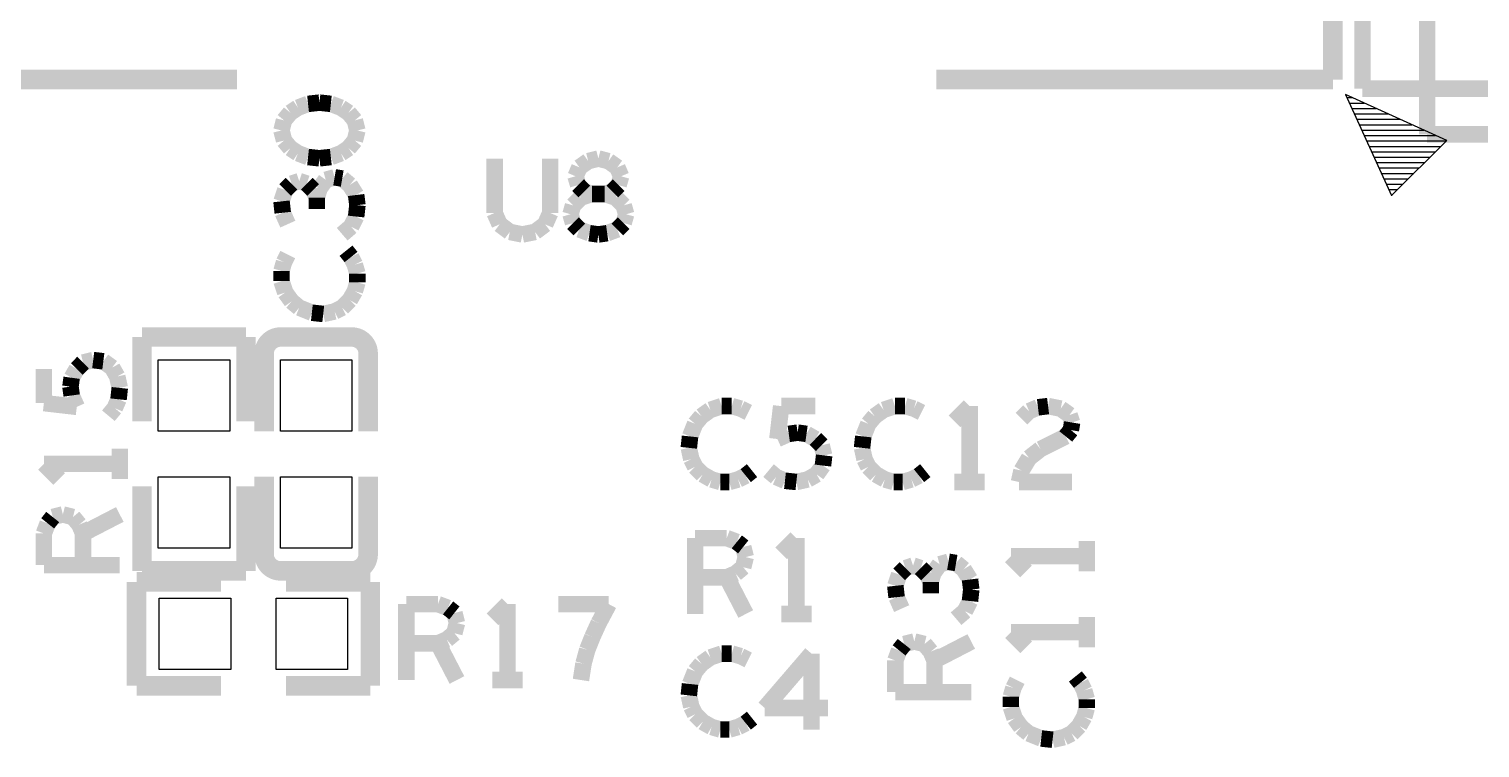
# Model space of a CAD drawing. Extents: x 249.7 to 292.7, y 273.7 to 311.7.
# Drawn here: x 257.56 to 268.73, y 292.49 to 298.03 of the extents above; entities that cross this region are included whole.
import ezdxf

# ---------------------------------------------------------------- set-up
doc = ezdxf.new("R2010")
doc.units = 0
doc.layers.add('MA_DETAILS', color=254, linetype='CONTINUOUS')

# ---------------------------------------------------------------- blocks, each defined once
blk = doc.blocks.new('FIGURE_SQUARE')
blk.add_lwpolyline([(-0.5, -0.5), (-0.5, 0.5), (0.5, 0.5), (0.5, -0.5)], close=True)

msp = doc.modelspace()

# ---------------------------------------------------------------- linework, layer by layer
at = {"layer": 'MA_DETAILS'}
for points, const_width in [([(268.319504, 297.217846), (268.319504, 311.218326)], 0.127), ([(267.821664, 310.867806), (267.821664, 297.568366)], 0.127), ([(267.59408, 297.639486), (267.59408, 298.139612)], 0.1524), ([(256.093976, 297.639486), (259.158994, 297.639486)], 0.1524), ([(267.59408, 297.639486), (264.542524, 297.639486)], 0.1524), ([(267.821664, 297.568366), (278.819864, 297.568366)], 0.127), ([(259.706872, 297.45178), (259.628894, 297.42257)], 0.127), ([(259.794502, 297.461432), (259.706872, 297.45178)], 0.127), ([(259.882132, 297.45178), (259.794502, 297.461432)], 0.127), ([(259.96011, 297.42257), (259.882132, 297.45178)], 0.127), ([(259.52196, 297.325288), (259.502402, 297.24731)], 0.127), ([(259.570474, 297.383708), (259.52196, 297.325288)], 0.127), ([(259.628894, 297.42257), (259.570474, 297.383708)], 0.127), ([(260.01853, 297.383708), (259.96011, 297.42257)], 0.127), ([(260.067044, 297.325288), (260.01853, 297.383708)], 0.127), ([(260.086602, 297.24731), (260.067044, 297.325288)], 0.127), ([(259.502402, 297.24731), (259.52196, 297.169332)], 0.127), ([(260.067044, 297.169332), (260.086602, 297.24731)], 0.127), ([(278.322024, 297.217846), (268.319504, 297.217846)], 0.127), ([(259.52196, 297.169332), (259.570474, 297.110912)], 0.127), ([(259.570474, 297.110912), (259.628894, 297.07205)], 0.127), ([(259.96011, 297.07205), (260.01853, 297.110912)], 0.127), ([(260.01853, 297.110912), (260.067044, 297.169332)], 0.127), ([(259.628894, 297.07205), (259.706872, 297.04284)], 0.127), ([(259.706872, 297.04284), (259.794502, 297.033188)], 0.127), ([(259.794502, 297.033188), (259.882132, 297.04284)], 0.127), ([(259.882132, 297.04284), (259.96011, 297.07205)], 0.127), ([(261.14248, 297.031156), (261.14248, 296.612564)], 0.127), ([(261.570724, 296.612564), (261.570724, 297.031156)], 0.127), ([(261.795006, 296.963084), (261.863078, 297.011598)], 0.127), ([(261.863078, 297.011598), (261.941056, 297.031156)], 0.127), ([(261.941056, 297.031156), (262.019034, 297.011598)], 0.127), ([(262.019034, 297.011598), (262.087106, 296.963084)], 0.127), ([(259.911342, 296.886884), (259.84327, 296.867326)], 0.127), ([(259.969762, 296.876978), (259.911342, 296.886884)], 0.127), ([(260.028182, 296.828464), (259.969762, 296.876978)], 0.127), ([(261.765796, 296.894758), (261.795006, 296.963084)], 0.127), ([(261.785354, 296.826686), (261.765796, 296.894758)], 0.127), ([(262.087106, 296.963084), (262.116316, 296.894758)], 0.127), ([(262.116316, 296.894758), (262.096758, 296.826686)], 0.127), ([(259.531612, 296.789348), (259.502402, 296.701718)], 0.127), ([(259.58038, 296.838116), (259.531612, 296.789348)], 0.127), ([(259.6388, 296.857674), (259.58038, 296.838116)], 0.127), ([(259.69722, 296.838116), (259.6388, 296.857674)], 0.127), ([(259.745734, 296.789348), (259.69722, 296.838116)], 0.127), ([(259.774944, 296.730928), (259.745734, 296.789348)], 0.127), ([(259.794502, 296.799254), (259.774944, 296.730928)], 0.127), ([(259.84327, 296.867326), (259.794502, 296.799254)], 0.127), ([(260.07695, 296.750486), (260.028182, 296.828464)], 0.127), ([(261.833868, 296.777918), (261.785354, 296.826686)], 0.127), ([(261.892288, 296.758614), (261.804658, 296.729404)], 0.127), ([(261.892288, 296.758614), (261.833868, 296.777918)], 0.127), ([(261.989824, 296.758614), (261.892288, 296.758614)], 0.127), ([(261.989824, 296.758614), (261.892288, 296.758614)], 0.127), ([(262.048244, 296.777918), (261.989824, 296.758614)], 0.127), ([(262.077454, 296.729404), (261.989824, 296.758614)], 0.127), ([(262.096758, 296.826686), (262.048244, 296.777918)], 0.127), ([(259.502402, 296.701718), (259.512054, 296.614088)], 0.127), ([(259.774944, 296.730928), (259.774944, 296.643298)], 0.127), ([(260.086602, 296.672508), (260.07695, 296.750486)], 0.127), ([(260.07695, 296.584878), (260.086602, 296.672508)], 0.127), ([(261.746238, 296.670984), (261.726934, 296.602658)], 0.127), ([(261.804658, 296.729404), (261.746238, 296.670984)], 0.127), ([(262.135874, 296.670984), (262.077454, 296.729404)], 0.127), ([(262.155178, 296.602658), (262.135874, 296.670984)], 0.127), ([(259.512054, 296.614088), (259.55117, 296.526458)], 0.127), ([(260.037834, 296.507154), (260.07695, 296.584878)], 0.127), ([(261.14248, 296.612564), (261.181342, 296.524934)], 0.127), ([(261.531862, 296.524934), (261.570724, 296.612564)], 0.127), ([(261.726934, 296.602658), (261.746238, 296.534586)], 0.127), ([(261.746238, 296.534586), (261.795006, 296.485818)], 0.127), ([(262.087106, 296.485818), (262.135874, 296.534586)], 0.127), ([(262.135874, 296.534586), (262.155178, 296.602658)], 0.127), ([(259.969762, 296.448734), (260.037834, 296.507154)], 0.127), ([(261.181342, 296.524934), (261.25932, 296.466514)], 0.127), ([(261.25932, 296.466514), (261.356602, 296.446956)], 0.127), ([(261.356602, 296.446956), (261.453884, 296.466514)], 0.127), ([(261.453884, 296.466514), (261.531862, 296.524934)], 0.127), ([(261.795006, 296.485818), (261.872984, 296.456608)], 0.127), ([(261.872984, 296.456608), (261.941056, 296.446956)], 0.127), ([(261.941056, 296.446956), (262.009128, 296.456608)], 0.127), ([(262.009128, 296.456608), (262.087106, 296.485818)], 0.127), ([(260.037834, 296.27322), (259.998972, 296.321734)], 0.127), ([(259.52196, 296.234104), (259.502402, 296.166032)], 0.127), ([(259.55117, 296.292524), (259.52196, 296.234104)], 0.127), ([(260.067044, 296.2148), (260.037834, 296.27322)], 0.127), ([(260.086602, 296.146474), (260.067044, 296.2148)], 0.127), ([(259.502402, 296.166032), (259.502402, 296.088054)], 0.127), ([(259.502402, 296.088054), (259.531612, 296.000424)], 0.127), ([(260.086602, 296.078402), (260.086602, 296.146474)], 0.127), ([(259.531612, 296.000424), (259.58038, 295.932352)], 0.127), ([(260.028182, 295.942004), (260.067044, 296.01033)], 0.127), ([(260.067044, 296.01033), (260.086602, 296.078402)], 0.127), ([(259.58038, 295.932352), (259.6388, 295.883584)], 0.127), ([(259.6388, 295.883584), (259.736082, 295.844722)], 0.127), ([(259.911342, 295.854374), (259.969762, 295.883584)], 0.127), ([(259.969762, 295.883584), (260.028182, 295.942004)], 0.127), ([(259.736082, 295.844722), (259.823712, 295.83507)], 0.127), ([(259.823712, 295.83507), (259.911342, 295.854374)], 0.127), ([(259.229352, 295.657778), (258.429252, 295.657778)], 0.150114), ([(258.429252, 295.657778), (258.429252, 295.007792)], 0.150114), ([(259.229352, 295.007792), (259.229352, 295.657778)], 0.150114), ([(259.496052, 295.657778), (260.042406, 295.657778)], 0.150114), ([(259.369052, 295.530778), (259.369052, 294.933116)], 0.150114), ([(260.169406, 295.530778), (260.169406, 294.933116)], 0.150114), ([(257.975354, 295.460928), (257.92684, 295.41216)], 0.127), ([(258.053332, 295.480232), (257.975354, 295.460928)], 0.127), ([(258.13131, 295.47058), (258.053332, 295.480232)], 0.127), ([(258.199382, 295.421812), (258.13131, 295.47058)], 0.127), ([(258.238244, 295.35374), (258.199382, 295.421812)], 0.127), ([(257.673602, 295.14927), (257.673602, 295.41216)], 0.127), ([(257.887724, 295.344088), (257.878072, 295.275762)], 0.127), ([(257.92684, 295.41216), (257.887724, 295.344088)], 0.127), ([(258.257802, 295.26611), (258.238244, 295.35374)], 0.127), ([(257.878072, 295.275762), (257.887724, 295.20769)], 0.127), ([(257.887724, 295.20769), (257.92684, 295.12006)], 0.127), ([(258.24815, 295.17848), (258.257802, 295.26611)], 0.127), ([(257.92684, 295.12006), (257.673602, 295.14927)], 0.127), ([(258.170172, 295.051988), (258.21894, 295.110408)], 0.127), ([(258.21894, 295.110408), (258.24815, 295.17848)], 0.127), ([(262.802624, 295.096946), (262.734552, 295.048178)], 0.127), ([(262.890254, 295.126156), (262.802624, 295.096946)], 0.127), ([(262.968232, 295.126156), (262.890254, 295.126156)], 0.127), ([(263.036304, 295.106598), (262.968232, 295.126156)], 0.127), ([(263.094724, 295.077388), (263.036304, 295.106598)], 0.127), ([(263.319006, 294.872918), (263.348216, 295.126156)], 0.127), ([(263.348216, 295.126156), (263.611106, 295.126156)], 0.127), ([(264.13587, 295.096946), (264.067798, 295.048178)], 0.127), ([(264.2235, 295.126156), (264.13587, 295.096946)], 0.127), ([(264.301478, 295.126156), (264.2235, 295.126156)], 0.127), ([(264.36955, 295.106598), (264.301478, 295.126156)], 0.127), ([(264.42797, 295.077388), (264.36955, 295.106598)], 0.127), ([(264.798302, 295.126156), (264.681462, 295.009316)], 0.127), ([(264.798302, 294.541956), (264.798302, 295.126156)], 0.127), ([(265.197844, 295.028874), (265.256264, 295.087294)], 0.127), ([(265.256264, 295.087294), (265.324336, 295.116504)], 0.127), ([(265.324336, 295.116504), (265.402314, 295.126156)], 0.127), ([(265.402314, 295.126156), (265.499596, 295.106598)], 0.127), ([(265.499596, 295.106598), (265.567668, 295.058084)], 0.127), ([(262.685784, 294.989758), (262.646922, 294.892476)], 0.127), ([(262.734552, 295.048178), (262.685784, 294.989758)], 0.127), ([(264.01903, 294.989758), (263.980168, 294.892476)], 0.127), ([(264.067798, 295.048178), (264.01903, 294.989758)], 0.127), ([(265.567668, 295.058084), (265.587226, 294.999664)], 0.127), ([(265.587226, 294.999664), (265.577574, 294.941244)], 0.127), ([(262.646922, 294.892476), (262.63727, 294.804846)], 0.127), ([(263.406636, 294.912034), (263.319006, 294.872918)], 0.127), ([(263.474708, 294.921686), (263.406636, 294.912034)], 0.127), ([(263.543034, 294.912034), (263.474708, 294.921686)], 0.127), ([(263.611106, 294.872918), (263.543034, 294.912034)], 0.127), ([(263.659874, 294.824404), (263.611106, 294.872918)], 0.127), ([(263.980168, 294.892476), (263.970516, 294.804846)], 0.127), ([(265.538458, 294.892476), (265.343894, 294.795194)], 0.127), ([(265.577574, 294.941244), (265.538458, 294.892476)], 0.127), ([(258.257802, 294.564816), (258.257802, 294.798496)], 0.127), ([(262.63727, 294.804846), (262.656574, 294.717216)], 0.127), ([(263.679178, 294.746426), (263.659874, 294.824404)], 0.127), ([(263.970516, 294.804846), (263.98982, 294.717216)], 0.127), ([(265.343894, 294.795194), (265.256264, 294.726868)], 0.127), ([(257.673602, 294.681656), (257.790442, 294.564816)], 0.127), ([(258.257802, 294.681656), (257.673602, 294.681656)], 0.127), ([(262.656574, 294.717216), (262.685784, 294.658796)], 0.127), ([(262.685784, 294.658796), (262.744204, 294.600376)], 0.127), ([(263.620758, 294.600376), (263.669526, 294.668448)], 0.127), ([(263.669526, 294.668448), (263.679178, 294.746426)], 0.127), ([(263.98982, 294.717216), (264.01903, 294.658796)], 0.127), ([(264.01903, 294.658796), (264.07745, 294.600376)], 0.127), ([(265.256264, 294.726868), (265.197844, 294.629586)], 0.127), ([(259.369052, 293.984934), (259.369052, 294.582596)], 0.150114), ([(260.169406, 293.984934), (260.169406, 294.582596)], 0.150114), ([(262.744204, 294.600376), (262.81253, 294.561514)], 0.127), ([(262.81253, 294.561514), (262.880602, 294.541956)], 0.127), ([(262.880602, 294.541956), (262.948674, 294.541956)], 0.127), ([(262.948674, 294.541956), (263.017, 294.561514)], 0.127), ([(263.017, 294.561514), (263.07542, 294.590724)], 0.127), ([(263.07542, 294.590724), (263.123934, 294.629586)], 0.127), ([(263.250934, 294.629586), (263.309354, 294.580818)], 0.127), ([(263.309354, 294.580818), (263.377426, 294.551608)], 0.127), ([(263.377426, 294.551608), (263.465056, 294.541956)], 0.127), ([(263.465056, 294.541956), (263.552686, 294.561514)], 0.127), ([(263.552686, 294.561514), (263.620758, 294.600376)], 0.127), ([(264.07745, 294.600376), (264.145776, 294.561514)], 0.127), ([(264.145776, 294.561514), (264.213848, 294.541956)], 0.127), ([(264.213848, 294.541956), (264.28192, 294.541956)], 0.127), ([(264.28192, 294.541956), (264.350246, 294.561514)], 0.127), ([(264.350246, 294.561514), (264.408666, 294.590724)], 0.127), ([(264.408666, 294.590724), (264.45718, 294.629586)], 0.127), ([(264.681462, 294.541956), (264.915142, 294.541956)], 0.127), ([(265.197844, 294.629586), (265.178286, 294.541956)], 0.127), ([(265.178286, 294.541956), (265.587226, 294.541956)], 0.127), ([(258.429252, 293.857934), (258.429252, 294.50792)], 0.150114), ([(259.229352, 294.50792), (259.229352, 293.857934)], 0.150114), ([(257.673602, 294.14597), (257.702812, 294.223694)], 0.127), ([(257.702812, 294.223694), (257.741674, 294.272462)], 0.127), ([(257.741674, 294.272462), (257.819652, 294.29202)], 0.127), ([(257.819652, 294.29202), (257.89763, 294.272462)], 0.127), ([(257.89763, 294.272462), (257.946144, 294.214042)], 0.127), ([(257.946144, 294.214042), (257.975354, 294.14597)], 0.127), ([(257.975354, 294.14597), (258.257802, 294.29202)], 0.127), ([(257.673602, 293.902384), (257.673602, 294.14597)], 0.127), ([(257.975354, 294.14597), (257.975354, 293.902384)], 0.127), ([(262.685784, 294.110156), (262.92937, 294.110156)], 0.127), ([(262.685784, 293.525956), (262.685784, 294.110156)], 0.127), ([(262.92937, 294.110156), (263.007094, 294.080946)], 0.127), ([(263.007094, 294.080946), (263.055862, 294.042084)], 0.127), ([(263.465056, 294.110156), (263.348216, 293.993316)], 0.127), ([(263.465056, 293.525956), (263.465056, 294.110156)], 0.127), ([(265.700002, 293.85387), (265.700002, 294.08755)], 0.127), ([(263.055862, 294.042084), (263.07542, 293.964106)], 0.127), ([(265.115802, 293.97071), (265.232642, 293.85387)], 0.127), ([(265.700002, 293.97071), (265.115802, 293.97071)], 0.127), ([(258.257802, 293.902384), (257.673602, 293.902384)], 0.127), ([(259.229352, 293.857934), (258.429252, 293.857934)], 0.150114), ([(260.042406, 293.857934), (259.496052, 293.857934)], 0.150114), ([(263.055862, 293.886128), (262.997442, 293.837614)], 0.127), ([(263.07542, 293.964106), (263.055862, 293.886128)], 0.127), ([(264.30478, 293.87927), (264.256012, 293.830502)], 0.127), ([(264.3632, 293.898828), (264.30478, 293.87927)], 0.127), ([(264.42162, 293.87927), (264.3632, 293.898828)], 0.127), ([(264.470134, 293.830502), (264.42162, 293.87927)], 0.127), ([(264.56767, 293.90848), (264.518902, 293.840408)], 0.127), ([(264.635742, 293.928038), (264.56767, 293.90848)], 0.127), ([(264.694162, 293.918132), (264.635742, 293.928038)], 0.127), ([(264.752582, 293.869618), (264.694162, 293.918132)], 0.127), ([(264.80135, 293.79164), (264.752582, 293.869618)], 0.127), ([(259.036566, 293.773606), (258.38658, 293.773606)], 0.150114), ([(258.38658, 293.773606), (258.38658, 292.973506)], 0.150114), ([(259.536438, 293.773606), (260.186424, 293.773606)], 0.150114), ([(260.186424, 293.773606), (260.186424, 292.973506)], 0.150114), ([(262.92937, 293.808404), (262.685784, 293.808404)], 0.127), ([(262.997442, 293.837614), (262.92937, 293.808404)], 0.127), ([(262.92937, 293.808404), (263.07542, 293.525956)], 0.127), ([(264.256012, 293.830502), (264.226802, 293.742872)], 0.127), ([(264.226802, 293.742872), (264.236454, 293.655242)], 0.127), ([(264.499344, 293.772082), (264.470134, 293.830502)], 0.127), ([(264.518902, 293.840408), (264.499344, 293.772082)], 0.127), ([(264.499344, 293.772082), (264.499344, 293.684452)], 0.127), ([(264.811002, 293.713662), (264.80135, 293.79164)], 0.127), ([(264.236454, 293.655242), (264.27557, 293.567612)], 0.127), ([(264.80135, 293.626032), (264.811002, 293.713662)], 0.127), ([(260.46303, 293.602156), (260.706616, 293.602156)], 0.127), ([(260.46303, 293.017956), (260.46303, 293.602156)], 0.127), ([(260.706616, 293.602156), (260.78434, 293.572946)], 0.127), ([(260.78434, 293.572946), (260.833108, 293.534084)], 0.127), ([(260.833108, 293.534084), (260.852666, 293.456106)], 0.127), ([(261.242302, 293.602156), (261.125462, 293.485316)], 0.127), ([(261.242302, 293.017956), (261.242302, 293.602156)], 0.127), ([(262.021574, 293.602156), (261.631938, 293.602156)], 0.127), ([(261.943596, 293.456106), (262.021574, 293.602156)], 0.127), ([(263.348216, 293.525956), (263.581896, 293.525956)], 0.127), ([(264.694162, 293.489888), (264.762234, 293.548308)], 0.127), ([(264.762234, 293.548308), (264.80135, 293.626032)], 0.127), ([(260.852666, 293.456106), (260.833108, 293.378128)], 0.127), ([(261.894828, 293.348918), (261.943596, 293.456106)], 0.127), ([(265.700002, 293.269416), (265.700002, 293.503096)], 0.127), ([(260.706616, 293.300404), (260.46303, 293.300404)], 0.127), ([(260.774688, 293.329614), (260.706616, 293.300404)], 0.127), ([(260.706616, 293.300404), (260.852666, 293.017956)], 0.127), ([(260.833108, 293.378128), (260.774688, 293.329614)], 0.127), ([(261.855966, 293.251636), (261.894828, 293.348918)], 0.127), ([(264.256012, 293.246048), (264.294874, 293.294816)], 0.127), ([(264.294874, 293.294816), (264.372852, 293.314374)], 0.127), ([(264.372852, 293.314374), (264.45083, 293.294816)], 0.127), ([(264.45083, 293.294816), (264.499344, 293.236396)], 0.127), ([(264.528554, 293.168324), (264.811002, 293.314374)], 0.127), ([(265.115802, 293.386256), (265.232642, 293.269416)], 0.127), ([(265.700002, 293.386256), (265.115802, 293.386256)], 0.127), ([(261.826756, 293.144448), (261.855966, 293.251636)], 0.127), ([(262.802624, 293.191946), (262.734552, 293.143178)], 0.127), ([(262.890254, 293.221156), (262.802624, 293.191946)], 0.127), ([(262.968232, 293.221156), (262.890254, 293.221156)], 0.127), ([(263.036304, 293.201598), (262.968232, 293.221156)], 0.127), ([(263.094724, 293.172388), (263.036304, 293.201598)], 0.127), ([(263.581896, 293.221156), (263.221724, 292.802564)], 0.127), ([(263.581896, 292.636956), (263.581896, 293.221156)], 0.127), ([(264.226802, 293.168324), (264.256012, 293.246048)], 0.127), ([(264.499344, 293.236396), (264.528554, 293.168324)], 0.127), ([(261.807198, 293.017956), (261.826756, 293.144448)], 0.127), ([(262.685784, 293.084758), (262.646922, 292.987476)], 0.127), ([(262.734552, 293.143178), (262.685784, 293.084758)], 0.127), ([(264.226802, 292.924738), (264.226802, 293.168324)], 0.127), ([(264.528554, 293.168324), (264.528554, 292.924738)], 0.127), ([(258.38658, 292.973506), (259.036566, 292.973506)], 0.150114), ([(260.186424, 292.973506), (259.536438, 292.973506)], 0.150114), ([(261.125462, 293.017956), (261.359142, 293.017956)], 0.127), ([(262.646922, 292.987476), (262.63727, 292.899846)], 0.127), ([(265.16457, 293.015924), (265.13536, 292.957504)], 0.127), ([(265.651234, 292.99662), (265.612372, 293.045134)], 0.127), ([(265.680444, 292.9382), (265.651234, 292.99662)], 0.127), ([(262.63727, 292.899846), (262.656574, 292.812216)], 0.127), ([(264.811002, 292.924738), (264.226802, 292.924738)], 0.127), ([(265.13536, 292.957504), (265.115802, 292.889432)], 0.127), ([(265.115802, 292.889432), (265.115802, 292.811454)], 0.127), ([(265.700002, 292.869874), (265.680444, 292.9382)], 0.127), ([(265.700002, 292.801802), (265.700002, 292.869874)], 0.127), ([(262.656574, 292.812216), (262.685784, 292.753796)], 0.127), ([(262.685784, 292.753796), (262.744204, 292.695376)], 0.127), ([(263.221724, 292.802564), (263.708388, 292.802564)], 0.127), ([(265.115802, 292.811454), (265.145012, 292.723824)], 0.127), ([(265.680444, 292.73373), (265.700002, 292.801802)], 0.127), ([(262.744204, 292.695376), (262.81253, 292.656514)], 0.127), ([(262.81253, 292.656514), (262.880602, 292.636956)], 0.127), ([(262.880602, 292.636956), (262.948674, 292.636956)], 0.127), ([(262.948674, 292.636956), (263.017, 292.656514)], 0.127), ([(263.017, 292.656514), (263.07542, 292.685724)], 0.127), ([(263.07542, 292.685724), (263.123934, 292.724586)], 0.127), ([(265.145012, 292.723824), (265.19378, 292.655752)], 0.127), ([(265.19378, 292.655752), (265.2522, 292.606984)], 0.127), ([(265.583162, 292.606984), (265.641582, 292.665404)], 0.127), ([(265.641582, 292.665404), (265.680444, 292.73373)], 0.127), ([(265.2522, 292.606984), (265.349482, 292.568122)], 0.127), ([(265.349482, 292.568122), (265.437112, 292.55847)], 0.127), ([(265.437112, 292.55847), (265.524742, 292.577774)], 0.127), ([(265.524742, 292.577774), (265.583162, 292.606984)], 0.127)]:
    msp.add_lwpolyline(points, dxfattribs=dict(at, const_width=const_width))
for points in [[(267.692124, 297.523662), (268.04493, 296.74566)], [(268.470126, 297.169586), (267.692124, 297.523662)], [(267.702792, 297.50004), (267.744194, 297.50004)], [(267.721588, 297.458384), (267.835634, 297.458384)], [(267.740384, 297.416728), (267.927328, 297.416728)], [(267.759434, 297.375072), (268.018768, 297.375072)], [(267.77823, 297.333416), (268.110208, 297.333416)], [(267.79728, 297.29176), (268.201902, 297.29176)], [(267.816076, 297.250104), (268.293342, 297.250104)], [(267.834872, 297.208448), (268.384782, 297.208448)], [(267.853922, 297.166792), (268.467078, 297.166792)], [(268.04493, 296.74566), (268.470126, 297.169586)], [(267.872718, 297.125136), (268.425422, 297.125136)], [(267.891514, 297.08348), (268.383512, 297.08348)], [(267.910564, 297.041824), (268.341856, 297.041824)], [(267.92936, 297.000168), (268.3002, 297.000168)], [(267.948156, 296.958512), (268.25829, 296.958512)], [(267.967206, 296.916856), (268.216634, 296.916856)], [(267.986002, 296.8752), (268.174724, 296.8752)], [(268.005052, 296.833544), (268.133068, 296.833544)], [(268.023848, 296.791888), (268.091158, 296.791888)], [(268.042644, 296.750232), (268.049502, 296.750232)]]:
    msp.add_lwpolyline(points, dxfattribs=at)
at = {"layer": 'MA_DETAILS', "const_width": 0.150114}
for points in [[(259.496052, 295.657778, 0.414214), (259.369052, 295.530778)], [(260.169406, 295.530778, 0.414214), (260.042406, 295.657778)], [(259.369052, 293.984934, 0.414214), (259.496052, 293.857934)], [(260.042406, 293.857934, 0.414214), (260.169406, 293.984934)]]:
    msp.add_lwpolyline(points, format="xyb", dxfattribs=at)

# ---------------------------------------------------------------- block references
at = {"layer": 'MA_DETAILS', "xscale": 0.54991, "yscale": 0.54991}
for p in [(258.829302, 295.207944), (259.769356, 295.207944), (258.829302, 294.307768), (259.769356, 294.307768), (258.836414, 293.373556), (259.73659, 293.373556)]:
    msp.add_blockref('FIGURE_SQUARE', p, dxfattribs=at)

doc.saveas('drawing.dxf')
